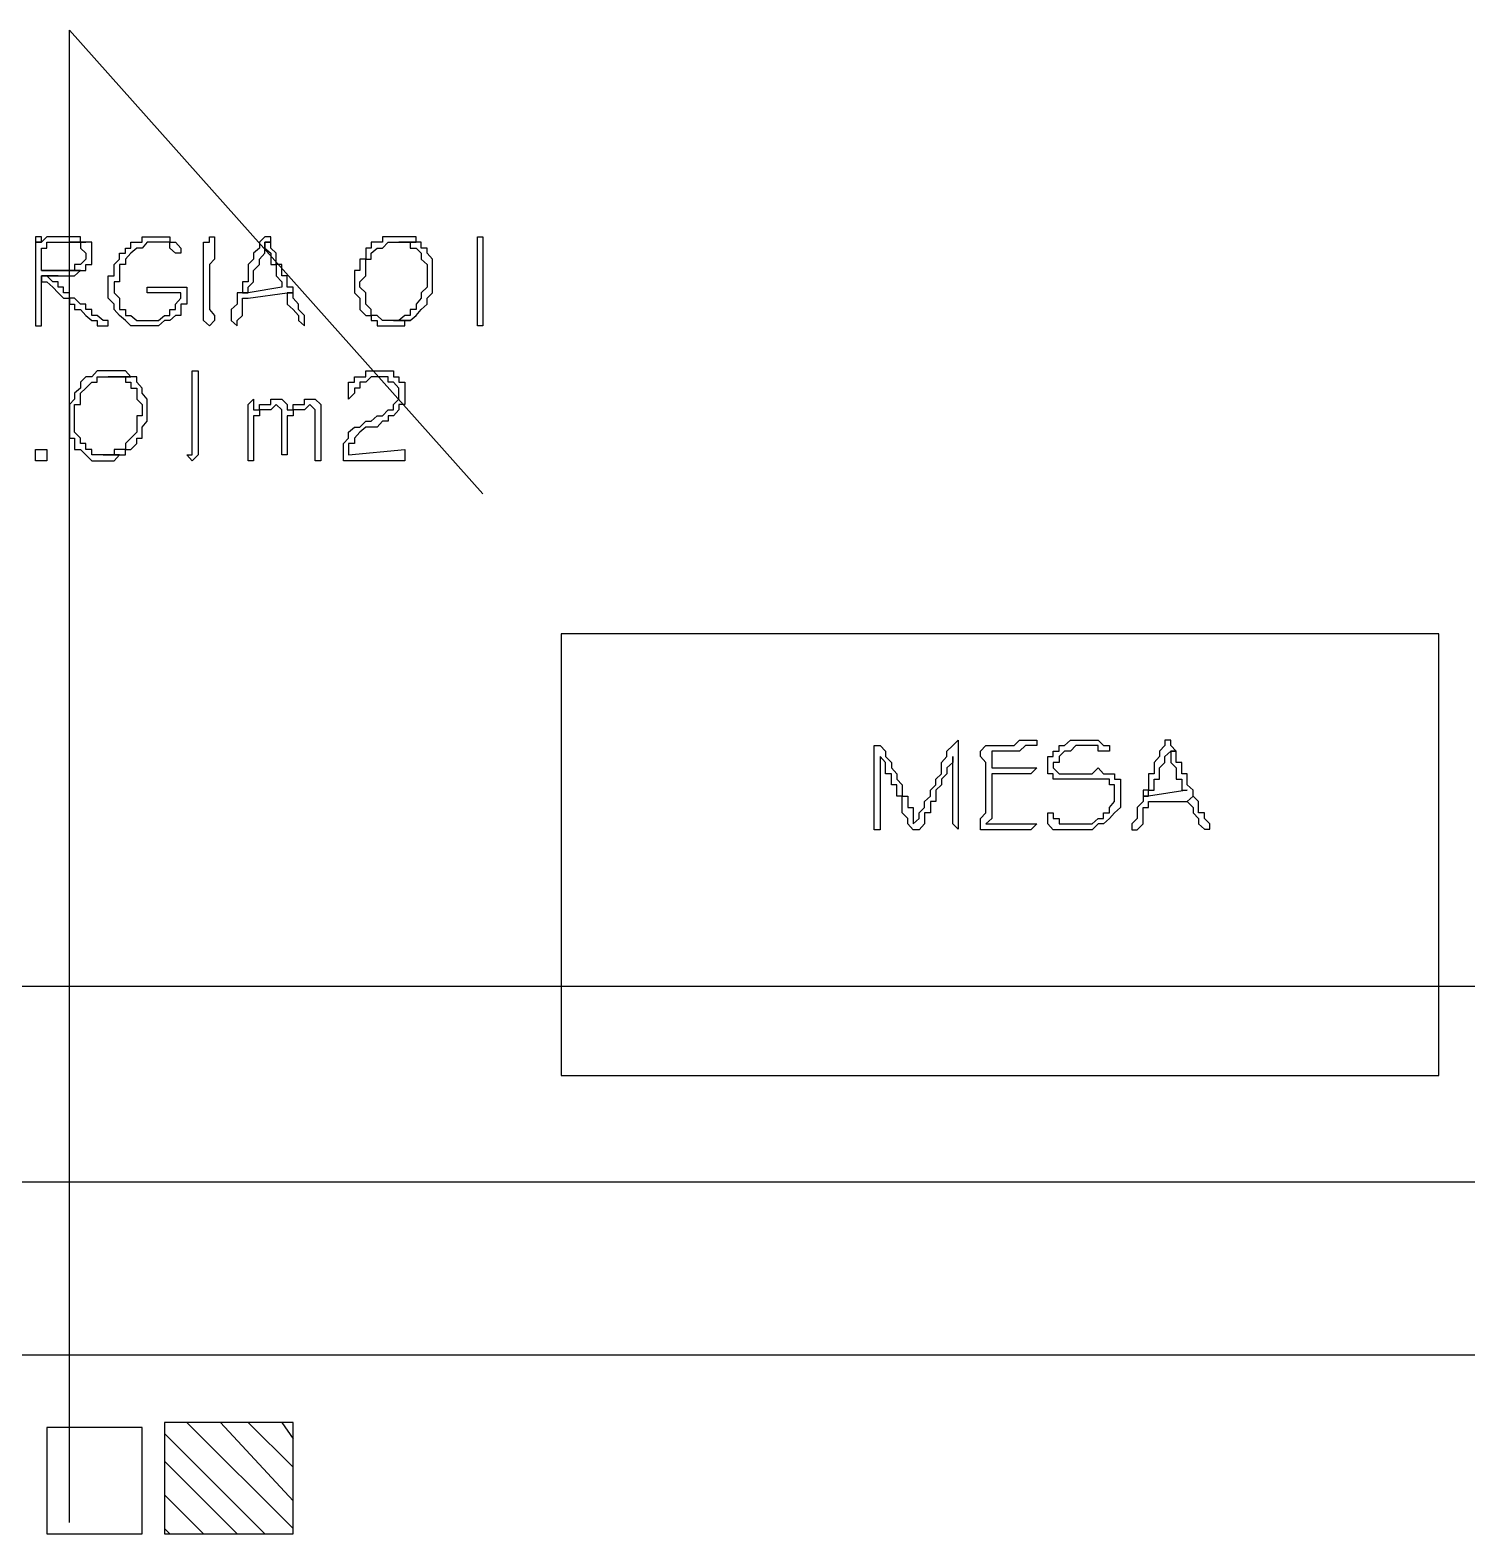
# Model space of a CAD drawing. Header units: millimetres. Extents: x -518.8 to -461.2, y 3.5 to 44.2.
# Drawn here: x -497.362 to -495.726, y 19.187 to 20.899 of the extents above; entities that cross this region are included whole.
import ezdxf

# ---------------------------------------------------------------- set-up
doc = ezdxf.new("R2010")
doc.units = ezdxf.units.MM
doc.header["$MEASUREMENT"] = 0
for name, color, linetype in [('-82', 7, 'Continuous'), ('10', 10, 'Continuous'), ('151', 151, 'Continuous'), ('16', 16, 'Continuous'), ('9', 9, 'Continuous'), ('MYSOLIDS', 7, 'Continuous')]:
    doc.layers.add(name, color=color, linetype=linetype)

msp = doc.modelspace()

# ---------------------------------------------------------------- linework, layer by layer
at = {"layer": '-82'}
msp.add_lwpolyline([(-497.3173, 19.2), (-497.3173, 20.8992), (-496.8466, 20.3714), (-496.8466, 20.3714), (-497.3173, 20.8992)], dxfattribs=at)
at = {"layer": '10'}
for points in [[(-500.3346, 19.5879), (-494.6496, 19.5879)], [(-500.3346, 19.3909), (-494.7203, 19.3909), (-494.7203, 19.2375)]]:
    msp.add_lwpolyline(points, dxfattribs=at)
at = {"layer": '151'}
msp.add_lwpolyline([(-495.7579, 19.709), (-495.7579, 20.212), (-496.7572, 20.212), (-496.7572, 19.709), (-495.7579, 19.709)], dxfattribs=at)
at = {"layer": '16'}
msp.add_lwpolyline([(-494.5993, 19.8105), (-500.3797, 19.8105)], dxfattribs=at)
at = {"layer": '9'}
for points in [[(-497.209, 19.3142), (-497.209, 19.1872), (-497.0624, 19.1872), (-497.0624, 19.3142), (-497.209, 19.3142)], [(-497.1835, 19.3142), (-497.0624, 19.1932)], [(-497.1451, 19.3142), (-497.0624, 19.2248)], [(-497.1136, 19.3142), (-497.0624, 19.2631)], [(-497.0752, 19.3142), (-497.0624, 19.2954)], [(-497.3429, 19.3082), (-497.3429, 19.1872), (-497.2346, 19.1872), (-497.2346, 19.3082), (-497.3429, 19.3082)], [(-497.209, 19.3015), (-497.0948, 19.1872)], [(-497.209, 19.2699), (-497.1263, 19.1872)], [(-497.209, 19.2315), (-497.1647, 19.1872)], [(-497.209, 19.1932), (-497.203, 19.1872)]]:
    msp.add_lwpolyline(points, dxfattribs=at)
at = {"layer": 'MYSOLIDS'}
for points in [[(-497.3173, 20.6639), (-497.3173, 20.6639), (-497.3241, 20.6639), (-497.3241, 20.6639), (-497.3301, 20.6639), (-497.3301, 20.6639), (-497.3361, 20.6639), (-497.3429, 20.6639), (-497.3429, 20.6639), (-497.3489, 20.6578), (-497.3557, 20.6578), (-497.3557, 20.5684), (-497.3557, 20.5624), (-497.3557, 20.5624), (-497.3489, 20.5624), (-497.3489, 20.5684), (-497.3489, 20.5684), (-497.3489, 20.6195), (-497.3301, 20.6195), (-497.3241, 20.6195), (-497.3173, 20.6195), (-497.3113, 20.6195), (-497.3113, 20.6195), (-497.3045, 20.6255), (-497.3489, 20.6255), (-497.3489, 20.6511), (-497.3489, 20.6511), (-497.3429, 20.6511), (-497.3429, 20.6578), (-497.3361, 20.6578), (-497.3301, 20.6578), (-497.3241, 20.6578), (-497.3241, 20.6578), (-497.3173, 20.6578), (-497.2985, 20.6578), (-497.2985, 20.6578), (-497.3045, 20.6578), (-497.3045, 20.6639), (-497.3113, 20.6639), (-497.3173, 20.6639), (-497.3173, 20.6639)], [(-497.3557, 20.6639), (-497.3557, 20.6639), (-497.3557, 20.6578), (-497.3489, 20.6578), (-497.3489, 20.6639), (-497.3557, 20.6639), (-497.3557, 20.6639)], [(-497.2985, 20.6578), (-497.3173, 20.6578), (-497.3173, 20.6578), (-497.3113, 20.6578), (-497.3045, 20.6578), (-497.3045, 20.6511), (-497.3045, 20.6511), (-497.2985, 20.6451), (-497.2985, 20.6451), (-497.2985, 20.6383), (-497.2985, 20.6383), (-497.3045, 20.6323), (-497.3045, 20.6323), (-497.3113, 20.6323), (-497.3113, 20.6255), (-497.3173, 20.6255), (-497.3173, 20.6255), (-497.3241, 20.6255), (-497.3301, 20.6255), (-497.3301, 20.6255), (-497.3361, 20.6255), (-497.3429, 20.6255), (-497.3489, 20.6255), (-497.3045, 20.6255), (-497.3045, 20.6255), (-497.3045, 20.6255), (-497.2985, 20.6255), (-497.2985, 20.6323), (-497.2918, 20.6323), (-497.2918, 20.6383), (-497.2918, 20.6451), (-497.2918, 20.6451), (-497.2918, 20.6511), (-497.2918, 20.6578), (-497.2985, 20.6578), (-497.2985, 20.6578)], [(-497.1902, 20.6), (-497.1963, 20.6), (-497.203, 20.6), (-497.203, 20.6), (-497.209, 20.6), (-497.209, 20.6), (-497.2158, 20.6), (-497.2218, 20.6), (-497.2218, 20.6), (-497.2286, 20.6), (-497.2286, 20.6), (-497.2286, 20.6), (-497.2286, 20.6), (-497.2286, 20.6067), (-497.2218, 20.6067), (-497.2218, 20.6067), (-497.2218, 20.6067), (-497.2218, 20.6067), (-497.2158, 20.6067), (-497.209, 20.6067), (-497.209, 20.6067), (-497.203, 20.6067), (-497.1963, 20.6067), (-497.1902, 20.6067), (-497.1902, 20.6067), (-497.1835, 20.6067), (-497.1835, 20.6067), (-497.1835, 20.6067), (-497.1835, 20.6067), (-497.1835, 20.6), (-497.1835, 20.5939), (-497.1835, 20.5872), (-497.1902, 20.5872), (-497.1902, 20.5812), (-497.1902, 20.5744), (-497.1963, 20.5744), (-497.1963, 20.5744), (-497.203, 20.5684), (-497.203, 20.5684), (-497.209, 20.5684), (-497.209, 20.5684), (-497.2158, 20.5624), (-497.2158, 20.5624), (-497.2218, 20.5624), (-497.2286, 20.5624), (-497.2286, 20.5624), (-497.2346, 20.5624), (-497.2406, 20.5624), (-497.2406, 20.5624), (-497.2474, 20.5624), (-497.2534, 20.5684), (-497.2534, 20.5684), (-497.2602, 20.5744), (-497.2602, 20.5744), (-497.2602, 20.5744), (-497.2662, 20.5812), (-497.2662, 20.5812), (-497.2662, 20.5872), (-497.273, 20.5939), (-497.273, 20.5939), (-497.273, 20.6), (-497.273, 20.6), (-497.273, 20.6067), (-497.273, 20.6127), (-497.273, 20.6195), (-497.2662, 20.6195), (-497.2662, 20.6255), (-497.2662, 20.6323), (-497.2662, 20.6323), (-497.2602, 20.6383), (-497.2602, 20.6451), (-497.2534, 20.6451), (-497.2534, 20.6511), (-497.2474, 20.6511), (-497.2474, 20.6578), (-497.2406, 20.6578), (-497.2406, 20.6578), (-497.2346, 20.6578), (-497.2346, 20.6639), (-497.2286, 20.6639), (-497.2218, 20.6639), (-497.2218, 20.6639), (-497.2158, 20.6639), (-497.2158, 20.6639), (-497.209, 20.6639), (-497.203, 20.6639), (-497.203, 20.6578), (-497.1963, 20.6578), (-497.1963, 20.6578), (-497.1902, 20.6511), (-497.1902, 20.6511), (-497.1902, 20.6451), (-497.1902, 20.6451), (-497.1902, 20.6451), (-497.1963, 20.6451), (-497.1963, 20.6451), (-497.1963, 20.6451), (-497.1963, 20.6451), (-497.203, 20.6511), (-497.203, 20.6511), (-497.203, 20.6578), (-497.209, 20.6578), (-497.2158, 20.6578), (-497.2158, 20.6578), (-497.2218, 20.6578), (-497.2286, 20.6578), (-497.2286, 20.6578), (-497.2346, 20.6511), (-497.2406, 20.6511), (-497.2406, 20.6511), (-497.2474, 20.6451), (-497.2474, 20.6451), (-497.2474, 20.6451), (-497.2534, 20.6383), (-497.2534, 20.6323), (-497.2602, 20.6323), (-497.2602, 20.6255), (-497.2602, 20.6255), (-497.2602, 20.6195), (-497.2602, 20.6127), (-497.2662, 20.6127), (-497.2662, 20.6067), (-497.2662, 20.6067), (-497.2662, 20.6), (-497.2602, 20.5939), (-497.2602, 20.5872), (-497.2602, 20.5872), (-497.2602, 20.5812), (-497.2534, 20.5812), (-497.2534, 20.5744), (-497.2534, 20.5744), (-497.2474, 20.5744), (-497.2406, 20.5684), (-497.2406, 20.5684), (-497.2346, 20.5684), (-497.2286, 20.5684), (-497.2286, 20.5684), (-497.2218, 20.5684), (-497.2218, 20.5684), (-497.2158, 20.5684), (-497.209, 20.5744), (-497.209, 20.5744), (-497.203, 20.5744), (-497.203, 20.5744), (-497.203, 20.5812), (-497.1963, 20.5812), (-497.1963, 20.5872), (-497.1902, 20.5939), (-497.1902, 20.5939), (-497.1902, 20.6), (-497.1902, 20.6), (-497.1902, 20.6), (-497.1902, 20.6), (-497.1902, 20.6)], [(-497.1579, 20.6067), (-497.1579, 20.6), (-497.1579, 20.5939), (-497.1579, 20.5939), (-497.1579, 20.5872), (-497.1579, 20.5812), (-497.1519, 20.5744), (-497.1519, 20.5684), (-497.1519, 20.5684), (-497.1519, 20.5684), (-497.1579, 20.5624), (-497.1579, 20.5624), (-497.1579, 20.5624), (-497.1579, 20.5624), (-497.1579, 20.5624), (-497.1579, 20.5624), (-497.1647, 20.5684), (-497.1647, 20.5684), (-497.1647, 20.5684), (-497.1647, 20.5684), (-497.1647, 20.5684), (-497.1647, 20.5744), (-497.1647, 20.5812), (-497.1647, 20.5812), (-497.1647, 20.5872), (-497.1647, 20.5939), (-497.1647, 20.6), (-497.1647, 20.6067), (-497.1647, 20.6067), (-497.1647, 20.6127), (-497.1647, 20.6195), (-497.1647, 20.6255), (-497.1647, 20.6255), (-497.1647, 20.6323), (-497.1647, 20.6383), (-497.1647, 20.6383), (-497.1647, 20.6451), (-497.1647, 20.6511), (-497.1647, 20.6578), (-497.1647, 20.6578), (-497.1579, 20.6578), (-497.1579, 20.6578), (-497.1579, 20.6639), (-497.1579, 20.6639), (-497.1579, 20.6639), (-497.1579, 20.6639), (-497.1519, 20.6639), (-497.1519, 20.6639), (-497.1519, 20.6578), (-497.1519, 20.6578), (-497.1519, 20.6511), (-497.1519, 20.6511), (-497.1519, 20.6511), (-497.1519, 20.6451), (-497.1519, 20.6383), (-497.1519, 20.6383), (-497.1579, 20.6323), (-497.1579, 20.6255), (-497.1579, 20.6195), (-497.1579, 20.6195), (-497.1579, 20.6127), (-497.1579, 20.6067), (-497.1579, 20.6067), (-497.1579, 20.6067), (-497.1579, 20.6067), (-497.1579, 20.6067)], [(-497.088, 20.6578), (-497.0948, 20.6578), (-497.0948, 20.6511), (-497.088, 20.6451), (-497.088, 20.6451), (-497.088, 20.6383), (-497.088, 20.6323), (-497.082, 20.6323), (-497.082, 20.6255), (-497.082, 20.6255), (-497.082, 20.6195), (-497.0752, 20.6127), (-497.0752, 20.6127), (-497.0752, 20.6067), (-497.1136, 20.6), (-497.1203, 20.6), (-497.1263, 20.6), (-497.1263, 20.5939), (-497.1263, 20.5872), (-497.1263, 20.5872), (-497.1263, 20.5872), (-497.1331, 20.5812), (-497.1331, 20.5744), (-497.1331, 20.5684), (-497.1331, 20.5684), (-497.1331, 20.5684), (-497.1263, 20.5624), (-497.1263, 20.5624), (-497.1263, 20.5684), (-497.1263, 20.5684), (-497.1203, 20.5744), (-497.1203, 20.5744), (-497.1203, 20.5812), (-497.1203, 20.5872), (-497.1203, 20.5939), (-497.1136, 20.5939), (-497.0692, 20.6), (-497.0624, 20.6), (-497.0624, 20.6067), (-497.0692, 20.6067), (-497.0692, 20.6127), (-497.0692, 20.6195), (-497.0752, 20.6195), (-497.0752, 20.6255), (-497.0752, 20.6255), (-497.0752, 20.6323), (-497.082, 20.6323), (-497.082, 20.6383), (-497.082, 20.6383), (-497.082, 20.6451), (-497.082, 20.6451), (-497.088, 20.6511), (-497.088, 20.6578), (-497.088, 20.6578)], [(-497.0948, 20.6639), (-497.0948, 20.6639), (-497.0948, 20.6639), (-497.0948, 20.6639), (-497.1008, 20.6578), (-497.1008, 20.6578), (-497.1008, 20.6511), (-497.1075, 20.6451), (-497.1075, 20.6383), (-497.1136, 20.6323), (-497.1136, 20.6255), (-497.1136, 20.6195), (-497.1136, 20.6195), (-497.1136, 20.6127), (-497.1203, 20.6127), (-497.1203, 20.6067), (-497.1203, 20.6), (-497.1136, 20.6), (-497.1136, 20.6067), (-497.1136, 20.6067), (-497.1075, 20.6127), (-497.1075, 20.6195), (-497.1075, 20.6255), (-497.1075, 20.6255), (-497.1075, 20.6255), (-497.1008, 20.6323), (-497.1008, 20.6383), (-497.1008, 20.6383), (-497.0948, 20.6451), (-497.0948, 20.6511), (-497.0948, 20.6578), (-497.088, 20.6578), (-497.088, 20.6578), (-497.088, 20.6639), (-497.0948, 20.6639), (-497.0948, 20.6639)], [(-496.9421, 20.6639), (-496.9481, 20.6639), (-496.9542, 20.6639), (-496.9542, 20.6639), (-496.9609, 20.6639), (-496.9609, 20.6578), (-496.9669, 20.6578), (-496.9737, 20.6578), (-496.9737, 20.6511), (-496.9797, 20.6511), (-496.9797, 20.6451), (-496.9797, 20.6383), (-496.9865, 20.6383), (-496.9865, 20.6323), (-496.9865, 20.6323), (-496.9865, 20.6255), (-496.9925, 20.6255), (-496.9925, 20.6195), (-496.9925, 20.6127), (-496.9925, 20.6067), (-496.9925, 20.6067), (-496.9925, 20.6), (-496.9925, 20.6), (-496.9865, 20.5939), (-496.9865, 20.5872), (-496.9865, 20.5872), (-496.9865, 20.5812), (-496.9797, 20.5744), (-496.9797, 20.5744), (-496.9737, 20.5744), (-496.9737, 20.5684), (-496.9669, 20.5684), (-496.9669, 20.5624), (-496.9609, 20.5624), (-496.9609, 20.5624), (-496.9542, 20.5624), (-496.9481, 20.5624), (-496.9481, 20.5624), (-496.9421, 20.5624), (-496.9354, 20.5624), (-496.9354, 20.5684), (-496.9293, 20.5684), (-496.9481, 20.5684), (-496.9481, 20.5684), (-496.9542, 20.5684), (-496.9609, 20.5684), (-496.9609, 20.5684), (-496.9669, 20.5744), (-496.9737, 20.5744), (-496.9737, 20.5812), (-496.9737, 20.5812), (-496.9797, 20.5872), (-496.9797, 20.5939), (-496.9797, 20.5939), (-496.9797, 20.6), (-496.9865, 20.6067), (-496.9865, 20.6067), (-496.9865, 20.6127), (-496.9865, 20.6127), (-496.9797, 20.6195), (-496.9797, 20.6255), (-496.9797, 20.6323), (-496.9797, 20.6323), (-496.9797, 20.6383), (-496.9737, 20.6383), (-496.9737, 20.6451), (-496.9737, 20.6451), (-496.9669, 20.6511), (-496.9669, 20.6511), (-496.9609, 20.6511), (-496.9542, 20.6578), (-496.9542, 20.6578), (-496.9481, 20.6578), (-496.9421, 20.6578), (-496.9226, 20.6578), (-496.9226, 20.6639), (-496.9293, 20.6639), (-496.9354, 20.6639), (-496.9354, 20.6639), (-496.9421, 20.6639), (-496.9421, 20.6639)], [(-496.9226, 20.6578), (-496.9421, 20.6578), (-496.9421, 20.6578), (-496.9354, 20.6578), (-496.9293, 20.6578), (-496.9293, 20.6511), (-496.9226, 20.6511), (-496.9166, 20.6451), (-496.9166, 20.6451), (-496.9166, 20.6451), (-496.9166, 20.6383), (-496.9098, 20.6323), (-496.9098, 20.6323), (-496.9098, 20.6255), (-496.9098, 20.6195), (-496.9098, 20.6195), (-496.9098, 20.6127), (-496.9098, 20.6127), (-496.9098, 20.6067), (-496.9166, 20.6), (-496.9166, 20.6), (-496.9166, 20.5939), (-496.9166, 20.5939), (-496.9226, 20.5872), (-496.9226, 20.5872), (-496.9226, 20.5812), (-496.9293, 20.5812), (-496.9293, 20.5744), (-496.9354, 20.5744), (-496.9354, 20.5744), (-496.9421, 20.5684), (-496.9481, 20.5684), (-496.9481, 20.5684), (-496.9293, 20.5684), (-496.9293, 20.5684), (-496.9226, 20.5744), (-496.9226, 20.5744), (-496.9166, 20.5812), (-496.9166, 20.5812), (-496.9098, 20.5872), (-496.9098, 20.5872), (-496.9098, 20.5939), (-496.9038, 20.6), (-496.9038, 20.6), (-496.9038, 20.6067), (-496.9038, 20.6127), (-496.9038, 20.6195), (-496.9038, 20.6195), (-496.9038, 20.6255), (-496.9038, 20.6323), (-496.9038, 20.6323), (-496.9038, 20.6383), (-496.9098, 20.6451), (-496.9098, 20.6451), (-496.9098, 20.6511), (-496.9166, 20.6511), (-496.9166, 20.6511), (-496.9166, 20.6578), (-496.9226, 20.6578), (-496.9226, 20.6578)], [(-496.8527, 20.5684), (-496.8527, 20.5684), (-496.8527, 20.5744), (-496.8527, 20.5744), (-496.8527, 20.5812), (-496.8527, 20.5872), (-496.8527, 20.5939), (-496.8527, 20.5939), (-496.8527, 20.6), (-496.8527, 20.6067), (-496.8527, 20.6127), (-496.8527, 20.6127), (-496.8527, 20.6195), (-496.8527, 20.6255), (-496.8527, 20.6323), (-496.8527, 20.6323), (-496.8527, 20.6383), (-496.8527, 20.6451), (-496.8527, 20.6451), (-496.8527, 20.6511), (-496.8527, 20.6578), (-496.8527, 20.6578), (-496.8527, 20.6639), (-496.8527, 20.6639), (-496.8466, 20.6639), (-496.8466, 20.6639), (-496.8466, 20.6639), (-496.8466, 20.6639), (-496.8466, 20.6578), (-496.8466, 20.6511), (-496.8466, 20.6511), (-496.8466, 20.6451), (-496.8466, 20.6383), (-496.8466, 20.6383), (-496.8466, 20.6323), (-496.8466, 20.6255), (-496.8466, 20.6195), (-496.8466, 20.6195), (-496.8466, 20.6127), (-496.8466, 20.6067), (-496.8466, 20.6), (-496.8466, 20.6), (-496.8466, 20.5939), (-496.8466, 20.5872), (-496.8466, 20.5812), (-496.8466, 20.5812), (-496.8466, 20.5744), (-496.8466, 20.5744), (-496.8466, 20.5684), (-496.8466, 20.5684), (-496.8466, 20.5624), (-496.8466, 20.5624), (-496.8527, 20.5624), (-496.8527, 20.5624), (-496.8527, 20.5624), (-496.8527, 20.5624), (-496.8527, 20.5684), (-496.8527, 20.5684), (-496.8527, 20.5684), (-496.8527, 20.5684), (-496.8527, 20.5684)], [(-497.3301, 20.6195), (-497.3489, 20.6195), (-497.3489, 20.6127), (-497.3429, 20.6127), (-497.3361, 20.6067), (-497.3361, 20.6067), (-497.3301, 20.6), (-497.3301, 20.6), (-497.3241, 20.5939), (-497.3173, 20.5939), (-497.3173, 20.5872), (-497.3113, 20.5872), (-497.3113, 20.5812), (-497.3045, 20.5812), (-497.3045, 20.5812), (-497.2985, 20.5744), (-497.2985, 20.5744), (-497.2918, 20.5684), (-497.2857, 20.5684), (-497.2857, 20.5624), (-497.279, 20.5624), (-497.279, 20.5624), (-497.279, 20.5624), (-497.273, 20.5624), (-497.273, 20.5624), (-497.273, 20.5624), (-497.273, 20.5684), (-497.279, 20.5684), (-497.279, 20.5684), (-497.2857, 20.5744), (-497.2857, 20.5744), (-497.2918, 20.5744), (-497.2918, 20.5812), (-497.2985, 20.5812), (-497.2985, 20.5872), (-497.3045, 20.5872), (-497.3113, 20.5939), (-497.3113, 20.5939), (-497.3173, 20.5939), (-497.3173, 20.6), (-497.3241, 20.6), (-497.3241, 20.6067), (-497.3301, 20.6067), (-497.3301, 20.6127), (-497.3361, 20.6127), (-497.3429, 20.6195), (-497.3361, 20.6195), (-497.3361, 20.6195), (-497.3301, 20.6195), (-497.3301, 20.6195)], [(-497.0624, 20.6), (-497.0692, 20.6), (-497.0692, 20.5939), (-497.0692, 20.5939), (-497.0692, 20.5872), (-497.0624, 20.5812), (-497.0624, 20.5812), (-497.0564, 20.5744), (-497.0564, 20.5684), (-497.0564, 20.5684), (-497.0496, 20.5624), (-497.0496, 20.5624), (-497.0496, 20.5624), (-497.0496, 20.5684), (-497.0496, 20.5684), (-497.0496, 20.5744), (-497.0564, 20.5812), (-497.0564, 20.5872), (-497.0564, 20.5872), (-497.0624, 20.5939), (-497.0624, 20.6), (-497.0624, 20.6)], [(-497.2662, 20.5112), (-497.273, 20.5112), (-497.279, 20.5112), (-497.2857, 20.5112), (-497.2857, 20.5112), (-497.2918, 20.5045), (-497.2918, 20.5045), (-497.2985, 20.5045), (-497.3045, 20.4985), (-497.3045, 20.4985), (-497.3045, 20.4917), (-497.3113, 20.4857), (-497.3113, 20.4857), (-497.3113, 20.4789), (-497.3113, 20.4789), (-497.3173, 20.4729), (-497.3173, 20.4729), (-497.3173, 20.4669), (-497.3173, 20.4601), (-497.3173, 20.4541), (-497.3173, 20.4541), (-497.3173, 20.4473), (-497.3173, 20.4473), (-497.3173, 20.4413), (-497.3173, 20.4345), (-497.3113, 20.4345), (-497.3113, 20.4285), (-497.3113, 20.4218), (-497.3045, 20.4218), (-497.3045, 20.4218), (-497.2985, 20.4157), (-497.2985, 20.4157), (-497.2918, 20.409), (-497.2918, 20.409), (-497.2857, 20.409), (-497.279, 20.409), (-497.279, 20.409), (-497.273, 20.409), (-497.2662, 20.409), (-497.2662, 20.409), (-497.2602, 20.4157), (-497.2602, 20.4157), (-497.279, 20.4157), (-497.279, 20.4157), (-497.279, 20.4157), (-497.2857, 20.4157), (-497.2918, 20.4157), (-497.2918, 20.4218), (-497.2985, 20.4218), (-497.2985, 20.4285), (-497.3045, 20.4285), (-497.3045, 20.4345), (-497.3045, 20.4345), (-497.3113, 20.4413), (-497.3113, 20.4473), (-497.3113, 20.4541), (-497.3113, 20.4541), (-497.3113, 20.4601), (-497.3113, 20.4601), (-497.3113, 20.4669), (-497.3113, 20.4729), (-497.3045, 20.4729), (-497.3045, 20.4789), (-497.3045, 20.4857), (-497.3045, 20.4857), (-497.2985, 20.4917), (-497.2985, 20.4917), (-497.2918, 20.4985), (-497.2918, 20.4985), (-497.2857, 20.4985), (-497.2857, 20.5045), (-497.279, 20.5045), (-497.273, 20.5045), (-497.273, 20.5045), (-497.2474, 20.5045), (-497.2534, 20.5112), (-497.2534, 20.5112), (-497.2602, 20.5112), (-497.2662, 20.5112), (-497.2662, 20.5112), (-497.2662, 20.5112)], [(-497.1835, 20.4157), (-497.1775, 20.4157), (-497.1775, 20.4218), (-497.1775, 20.4218), (-497.1775, 20.4285), (-497.1775, 20.4345), (-497.1775, 20.4413), (-497.1775, 20.4413), (-497.1775, 20.4473), (-497.1775, 20.4541), (-497.1775, 20.4601), (-497.1775, 20.4601), (-497.1775, 20.4669), (-497.1775, 20.4729), (-497.1775, 20.4789), (-497.1775, 20.4789), (-497.1775, 20.4857), (-497.1775, 20.4857), (-497.1775, 20.4917), (-497.1775, 20.4985), (-497.1775, 20.5045), (-497.1775, 20.5045), (-497.1775, 20.5112), (-497.1775, 20.5112), (-497.1775, 20.5112), (-497.1775, 20.5112), (-497.1707, 20.5112), (-497.1707, 20.5112), (-497.1707, 20.5045), (-497.1707, 20.4985), (-497.1707, 20.4985), (-497.1707, 20.4917), (-497.1707, 20.4857), (-497.1707, 20.4789), (-497.1707, 20.4789), (-497.1707, 20.4729), (-497.1707, 20.4669), (-497.1707, 20.4669), (-497.1707, 20.4601), (-497.1707, 20.4541), (-497.1707, 20.4473), (-497.1707, 20.4473), (-497.1707, 20.4413), (-497.1707, 20.4345), (-497.1707, 20.4285), (-497.1707, 20.4285), (-497.1707, 20.4218), (-497.1707, 20.4218), (-497.1707, 20.4157), (-497.1707, 20.4157), (-497.1775, 20.409), (-497.1775, 20.409), (-497.1775, 20.409), (-497.1775, 20.409), (-497.1775, 20.409), (-497.1775, 20.409), (-497.1835, 20.4157), (-497.1835, 20.4157), (-497.1835, 20.4157), (-497.1835, 20.4157), (-497.1835, 20.4157)], [(-496.9993, 20.4157), (-496.9354, 20.4218), (-496.9354, 20.4157), (-496.9354, 20.4157), (-496.9354, 20.4157), (-496.9354, 20.4157), (-496.9354, 20.4157), (-496.9354, 20.4157), (-496.9354, 20.409), (-496.9354, 20.409), (-496.9993, 20.409), (-496.9993, 20.409), (-496.9993, 20.409), (-496.9993, 20.409), (-496.9993, 20.409), (-497.0053, 20.409), (-497.0053, 20.409), (-497.0053, 20.4157), (-497.0053, 20.4157), (-497.0053, 20.4218), (-497.0053, 20.4218), (-497.0053, 20.4285), (-496.9993, 20.4345), (-496.9993, 20.4345), (-496.9993, 20.4345), (-496.9993, 20.4413), (-496.9925, 20.4473), (-496.9865, 20.4473), (-496.9865, 20.4473), (-496.9865, 20.4473), (-496.9797, 20.4541), (-496.9797, 20.4541), (-496.9737, 20.4541), (-496.9669, 20.4601), (-496.9609, 20.4601), (-496.9609, 20.4601), (-496.9542, 20.4669), (-496.9542, 20.4669), (-496.9481, 20.4669), (-496.9481, 20.4729), (-496.9481, 20.4729), (-496.9421, 20.4789), (-496.9421, 20.4857), (-496.9421, 20.4857), (-496.9421, 20.4917), (-496.9421, 20.4917), (-496.9481, 20.4985), (-496.9481, 20.4985), (-496.9542, 20.4985), (-496.9542, 20.5045), (-496.9609, 20.5045), (-496.9669, 20.5045), (-496.9669, 20.5045), (-496.9737, 20.5045), (-496.9797, 20.4985), (-496.9797, 20.4985), (-496.9865, 20.4985), (-496.9865, 20.4917), (-496.9925, 20.4917), (-496.9925, 20.4917), (-496.9925, 20.4857), (-496.9925, 20.4857), (-496.9993, 20.4789), (-496.9993, 20.4789), (-496.9993, 20.4789), (-496.9993, 20.4789), (-496.9993, 20.4857), (-496.9993, 20.4857), (-496.9993, 20.4917), (-496.9993, 20.4917), (-496.9993, 20.4985), (-496.9925, 20.4985), (-496.9925, 20.4985), (-496.9925, 20.5045), (-496.9865, 20.5045), (-496.9797, 20.5045), (-496.9797, 20.5112), (-496.9737, 20.5112), (-496.9737, 20.5112), (-496.9669, 20.5112), (-496.9669, 20.5112), (-496.9609, 20.5112), (-496.9542, 20.5112), (-496.9481, 20.5112), (-496.9481, 20.5045), (-496.9421, 20.5045), (-496.9421, 20.5045), (-496.9421, 20.4985), (-496.9354, 20.4985), (-496.9354, 20.4917), (-496.9354, 20.4857), (-496.9354, 20.4857), (-496.9354, 20.4789), (-496.9354, 20.4789), (-496.9354, 20.4729), (-496.9421, 20.4729), (-496.9421, 20.4669), (-496.9421, 20.4669), (-496.9481, 20.4601), (-496.9481, 20.4601), (-496.9542, 20.4601), (-496.9542, 20.4541), (-496.9609, 20.4541), (-496.9669, 20.4473), (-496.9737, 20.4473), (-496.9737, 20.4473), (-496.9797, 20.4473), (-496.9865, 20.4413), (-496.9865, 20.4413), (-496.9925, 20.4345), (-496.9925, 20.4345), (-496.9925, 20.4285), (-496.9993, 20.4285), (-496.9993, 20.4218), (-496.9993, 20.4157), (-496.9993, 20.4157), (-496.9993, 20.4157), (-496.9993, 20.4157)], [(-497.2474, 20.5045), (-497.273, 20.5045), (-497.2662, 20.5045), (-497.2602, 20.5045), (-497.2534, 20.5045), (-497.2534, 20.4985), (-497.2474, 20.4985), (-497.2474, 20.4917), (-497.2474, 20.4917), (-497.2406, 20.4917), (-497.2406, 20.4857), (-497.2406, 20.4789), (-497.2406, 20.4789), (-497.2346, 20.4729), (-497.2346, 20.4669), (-497.2346, 20.4669), (-497.2346, 20.4601), (-497.2406, 20.4601), (-497.2406, 20.4541), (-497.2406, 20.4473), (-497.2406, 20.4473), (-497.2406, 20.4413), (-497.2406, 20.4413), (-497.2474, 20.4345), (-497.2474, 20.4345), (-497.2534, 20.4285), (-497.2534, 20.4218), (-497.2602, 20.4218), (-497.2602, 20.4218), (-497.2662, 20.4218), (-497.2662, 20.4157), (-497.273, 20.4157), (-497.279, 20.4157), (-497.2602, 20.4157), (-497.2534, 20.4157), (-497.2534, 20.4218), (-497.2474, 20.4218), (-497.2406, 20.4285), (-497.2406, 20.4285), (-497.2406, 20.4345), (-497.2346, 20.4345), (-497.2346, 20.4413), (-497.2346, 20.4473), (-497.2346, 20.4473), (-497.2286, 20.4541), (-497.2286, 20.4601), (-497.2286, 20.4601), (-497.2286, 20.4669), (-497.2286, 20.4729), (-497.2286, 20.4729), (-497.2286, 20.4789), (-497.2346, 20.4857), (-497.2346, 20.4917), (-497.2346, 20.4917), (-497.2406, 20.4985), (-497.2406, 20.4985), (-497.2406, 20.4985), (-497.2406, 20.5045), (-497.2474, 20.5045), (-497.2474, 20.5045)], [(-497.0692, 20.4669), (-497.0624, 20.4669), (-497.0624, 20.4729), (-497.0564, 20.4729), (-497.0496, 20.4729), (-497.0496, 20.4789), (-497.0436, 20.4789), (-497.0376, 20.4789), (-497.0376, 20.4789), (-497.0308, 20.4729), (-497.0308, 20.4729), (-497.0308, 20.4669), (-497.0308, 20.4601), (-497.0308, 20.4601), (-497.0308, 20.4541), (-497.0308, 20.4473), (-497.0308, 20.4413), (-497.0308, 20.4413), (-497.0308, 20.4345), (-497.0308, 20.4285), (-497.0308, 20.4218), (-497.0308, 20.4218), (-497.0308, 20.4218), (-497.0308, 20.4157), (-497.0308, 20.4157), (-497.0308, 20.409), (-497.0308, 20.409), (-497.0308, 20.409), (-497.0308, 20.409), (-497.0376, 20.409), (-497.0376, 20.409), (-497.0376, 20.4157), (-497.0376, 20.4157), (-497.0376, 20.4218), (-497.0376, 20.4285), (-497.0376, 20.4345), (-497.0376, 20.4345), (-497.0376, 20.4413), (-497.0376, 20.4413), (-497.0376, 20.4473), (-497.0376, 20.4541), (-497.0376, 20.4601), (-497.0376, 20.4601), (-497.0376, 20.4669), (-497.0376, 20.4669), (-497.0436, 20.4729), (-497.0436, 20.4729), (-497.0436, 20.4729), (-497.0496, 20.4669), (-497.0564, 20.4669), (-497.0564, 20.4669), (-497.0624, 20.4669), (-497.0624, 20.4601), (-497.0692, 20.4601), (-497.0692, 20.4157), (-497.0692, 20.4157), (-497.0692, 20.4157), (-497.0752, 20.4157), (-497.0752, 20.4157), (-497.0752, 20.4157), (-497.0752, 20.4157), (-497.0752, 20.4157), (-497.0752, 20.4157), (-497.0752, 20.4601), (-497.0752, 20.4601), (-497.0752, 20.4669), (-497.0752, 20.4669), (-497.082, 20.4729), (-497.082, 20.4729), (-497.082, 20.4729), (-497.088, 20.4669), (-497.0948, 20.4669), (-497.0948, 20.4669), (-497.1008, 20.4669), (-497.1008, 20.4601), (-497.1075, 20.4601), (-497.1075, 20.4157), (-497.1075, 20.409), (-497.1075, 20.409), (-497.1075, 20.409), (-497.1075, 20.409), (-497.1136, 20.409), (-497.1136, 20.409), (-497.1136, 20.4157), (-497.1136, 20.4157), (-497.1136, 20.4541), (-497.1136, 20.4541), (-497.1136, 20.4541), (-497.1136, 20.4541), (-497.1136, 20.4541), (-497.1136, 20.4541), (-497.1136, 20.4541), (-497.1136, 20.4601), (-497.1136, 20.4601), (-497.1136, 20.4601), (-497.1136, 20.4601), (-497.1136, 20.4601), (-497.1136, 20.4601), (-497.1136, 20.4729), (-497.1136, 20.4729), (-497.1136, 20.4729), (-497.1075, 20.4789), (-497.1075, 20.4789), (-497.1075, 20.4729), (-497.1075, 20.4729), (-497.1075, 20.4729), (-497.1075, 20.4729), (-497.1075, 20.4669), (-497.1008, 20.4669), (-497.1008, 20.4729), (-497.0948, 20.4729), (-497.088, 20.4729), (-497.088, 20.4789), (-497.082, 20.4789), (-497.0752, 20.4789), (-497.0752, 20.4789), (-497.0692, 20.4729), (-497.0692, 20.4729), (-497.0692, 20.4669), (-497.0692, 20.4669), (-497.0692, 20.4669), (-497.0692, 20.4669), (-497.0692, 20.4669)], [(-497.3489, 20.409), (-497.3557, 20.409), (-497.3557, 20.409), (-497.3557, 20.4157), (-497.3557, 20.4157), (-497.3557, 20.4218), (-497.3557, 20.4218), (-497.3489, 20.4218), (-497.3489, 20.4218), (-497.3429, 20.4218), (-497.3429, 20.4218), (-497.3429, 20.4157), (-497.3429, 20.4157), (-497.3429, 20.4157), (-497.3429, 20.409), (-497.3489, 20.409), (-497.3489, 20.409), (-497.3489, 20.409), (-497.3489, 20.409), (-497.3489, 20.409)], [(-496.394, 20.0721), (-496.394, 20.0721), (-496.394, 20.0654), (-496.394, 20.0594), (-496.394, 20.0526), (-496.394, 20.0526), (-496.394, 20.0466), (-496.394, 20.0466), (-496.394, 20.0398), (-496.394, 20.0338), (-496.394, 20.027), (-496.394, 20.027), (-496.394, 20.021), (-496.394, 20.021), (-496.394, 20.0142), (-496.394, 20.0082), (-496.394, 20.0015), (-496.394, 20.0015), (-496.394, 19.9954), (-496.394, 19.9887), (-496.394, 19.9887), (-496.394, 19.9887), (-496.4008, 19.9887), (-496.4008, 19.9887), (-496.4008, 19.9887), (-496.4008, 19.9887), (-496.4008, 19.9954), (-496.4008, 19.9954), (-496.4008, 19.9954), (-496.4008, 19.9954), (-496.4008, 20.0015), (-496.4008, 20.0015), (-496.4008, 20.0082), (-496.4008, 20.0142), (-496.4008, 20.021), (-496.4008, 20.021), (-496.4008, 20.027), (-496.4008, 20.0338), (-496.4008, 20.0398), (-496.4008, 20.0398), (-496.4008, 20.0466), (-496.4008, 20.0526), (-496.4008, 20.0594), (-496.4008, 20.0594), (-496.4008, 20.0654), (-496.4008, 20.0721), (-496.4008, 20.0721), (-496.4008, 20.0782), (-496.4008, 20.0782), (-496.4008, 20.0849), (-496.4008, 20.0849), (-496.4008, 20.0849), (-496.4008, 20.0849), (-496.4008, 20.0849), (-496.4008, 20.0849), (-496.394, 20.0849), (-496.394, 20.0849), (-496.388, 20.0782), (-496.388, 20.0721), (-496.388, 20.0721), (-496.3812, 20.0654), (-496.3812, 20.0654), (-496.3812, 20.0654), (-496.3812, 20.0594), (-496.3752, 20.0526), (-496.3752, 20.0526), (-496.3752, 20.0466), (-496.3692, 20.0398), (-496.3692, 20.0398), (-496.3692, 20.0338), (-496.3692, 20.027), (-496.3624, 20.027), (-496.3624, 20.021), (-496.3624, 20.0142), (-496.3564, 20.0142), (-496.3564, 20.0082), (-496.3564, 20.0015), (-496.3564, 19.9954), (-496.3564, 19.9954), (-496.3496, 20.0015), (-496.3496, 20.0015), (-496.3496, 20.0082), (-496.3496, 20.0082), (-496.3436, 20.0142), (-496.3436, 20.0142), (-496.3436, 20.021), (-496.3369, 20.027), (-496.3369, 20.027), (-496.3369, 20.0338), (-496.3308, 20.0398), (-496.3308, 20.0466), (-496.3308, 20.0466), (-496.3241, 20.0526), (-496.3241, 20.0594), (-496.3241, 20.0654), (-496.3181, 20.0721), (-496.3181, 20.0721), (-496.3181, 20.0782), (-496.3181, 20.0782), (-496.3113, 20.0849), (-496.3113, 20.0849), (-496.3113, 20.0849), (-496.3053, 20.0909), (-496.3053, 20.0909), (-496.3053, 20.0909), (-496.3053, 20.0909), (-496.3053, 20.0849), (-496.3053, 20.0849), (-496.3053, 19.9954), (-496.3053, 19.9894), (-496.3053, 19.9894), (-496.3053, 19.9894), (-496.3053, 19.9894), (-496.3053, 19.9894), (-496.3053, 19.9894), (-496.3113, 19.9954), (-496.3113, 19.9954), (-496.3113, 20.0721), (-496.3113, 20.0654), (-496.3181, 20.0594), (-496.3181, 20.0594), (-496.3181, 20.0526), (-496.3241, 20.0466), (-496.3241, 20.0398), (-496.3308, 20.0338), (-496.3308, 20.027), (-496.3308, 20.027), (-496.3308, 20.021), (-496.3369, 20.021), (-496.3369, 20.0142), (-496.3369, 20.0142), (-496.3369, 20.0082), (-496.3436, 20.0082), (-496.3436, 20.0015), (-496.3436, 20.0015), (-496.3436, 19.9954), (-496.3496, 19.9887), (-496.3496, 19.9887), (-496.3564, 19.9887), (-496.3564, 19.9887), (-496.3564, 19.9887), (-496.3564, 19.9887), (-496.3564, 19.9887), (-496.3624, 19.9954), (-496.3624, 20.0015), (-496.3624, 20.0015), (-496.3624, 20.0015), (-496.3692, 20.0082), (-496.3692, 20.0142), (-496.3692, 20.021), (-496.3692, 20.027), (-496.3752, 20.027), (-496.3752, 20.0338), (-496.3752, 20.0398), (-496.3812, 20.0398), (-496.3812, 20.0466), (-496.3812, 20.0526), (-496.388, 20.0526), (-496.388, 20.0594), (-496.388, 20.0654), (-496.388, 20.0654), (-496.394, 20.0721), (-496.394, 20.0721), (-496.394, 20.0721), (-496.394, 20.0721), (-496.394, 20.0721), (-496.394, 20.0721)], [(-496.2669, 20.0594), (-496.2226, 20.0594), (-496.2226, 20.0594), (-496.2226, 20.0594), (-496.2226, 20.0594), (-496.2158, 20.0594), (-496.2158, 20.0594), (-496.2226, 20.0526), (-496.2226, 20.0526), (-496.2226, 20.0526), (-496.2226, 20.0526), (-496.2669, 20.0526), (-496.2669, 20.0466), (-496.2669, 20.0466), (-496.2669, 20.0466), (-496.2669, 20.0466), (-496.2669, 20.0398), (-496.2669, 20.0338), (-496.2669, 20.0338), (-496.2669, 20.027), (-496.2669, 20.021), (-496.2669, 20.021), (-496.2669, 20.0142), (-496.2669, 20.0082), (-496.2669, 20.0082), (-496.2669, 20.0015), (-496.2737, 19.9954), (-496.2737, 19.9954), (-496.2669, 19.9954), (-496.2609, 19.9954), (-496.2542, 19.9954), (-496.2542, 19.9954), (-496.2481, 19.9954), (-496.2414, 19.9954), (-496.2414, 19.9954), (-496.2354, 19.9954), (-496.2286, 19.9954), (-496.2286, 19.9954), (-496.2226, 19.9954), (-496.2226, 19.9954), (-496.2158, 19.9954), (-496.2158, 19.9954), (-496.2158, 19.9954), (-496.2158, 19.9954), (-496.2158, 19.9954), (-496.2226, 19.9887), (-496.2286, 19.9887), (-496.2286, 19.9887), (-496.2354, 19.9887), (-496.2354, 19.9887), (-496.2414, 19.9887), (-496.2481, 19.9887), (-496.2542, 19.9887), (-496.2542, 19.9887), (-496.2609, 19.9887), (-496.2669, 19.9887), (-496.2669, 19.9887), (-496.2737, 19.9887), (-496.2737, 19.9887), (-496.2797, 19.9887), (-496.2797, 19.9887), (-496.2797, 19.9954), (-496.2797, 19.9954), (-496.2797, 19.9954), (-496.2797, 20.0015), (-496.2797, 20.0015), (-496.2737, 20.0082), (-496.2737, 20.0142), (-496.2737, 20.021), (-496.2737, 20.021), (-496.2737, 20.027), (-496.2737, 20.0338), (-496.2737, 20.0338), (-496.2737, 20.0398), (-496.2737, 20.0398), (-496.2737, 20.0466), (-496.2737, 20.0526), (-496.2737, 20.0594), (-496.2737, 20.0654), (-496.2737, 20.0654), (-496.2797, 20.0721), (-496.2797, 20.0782), (-496.2797, 20.0782), (-496.2797, 20.0782), (-496.2797, 20.0782), (-496.2737, 20.0849), (-496.2737, 20.0849), (-496.2737, 20.0849), (-496.2737, 20.0849), (-496.2669, 20.0849), (-496.2609, 20.0849), (-496.2542, 20.0849), (-496.2542, 20.0849), (-496.2542, 20.0849), (-496.2481, 20.0849), (-496.2414, 20.0849), (-496.2414, 20.0849), (-496.2354, 20.0909), (-496.2286, 20.0909), (-496.2286, 20.0909), (-496.2226, 20.0909), (-496.2226, 20.0909), (-496.2226, 20.0909), (-496.2158, 20.0909), (-496.2158, 20.0909), (-496.2158, 20.0849), (-496.2158, 20.0849), (-496.2158, 20.0849), (-496.2158, 20.0849), (-496.2226, 20.0849), (-496.2226, 20.0849), (-496.2286, 20.0849), (-496.2354, 20.0782), (-496.2414, 20.0782), (-496.2481, 20.0782), (-496.2542, 20.0782), (-496.2609, 20.0782), (-496.2609, 20.0782), (-496.2669, 20.0782), (-496.2669, 20.0782), (-496.2669, 20.0721), (-496.2669, 20.0721), (-496.2669, 20.0721), (-496.2669, 20.0654), (-496.2669, 20.0594), (-496.2669, 20.0594), (-496.2669, 20.0594), (-496.2669, 20.0594), (-496.2669, 20.0594)], [(-496.1331, 20.0782), (-496.1399, 20.0782), (-496.1399, 20.0782), (-496.1399, 20.0782), (-496.1399, 20.0782), (-496.1459, 20.0782), (-496.1459, 20.0849), (-496.1527, 20.0849), (-496.1587, 20.0849), (-496.1587, 20.0849), (-496.1654, 20.0849), (-496.1654, 20.0849), (-496.1714, 20.0849), (-496.1775, 20.0782), (-496.1775, 20.0782), (-496.1842, 20.0782), (-496.1902, 20.0721), (-496.1902, 20.0721), (-496.1902, 20.0654), (-496.197, 20.0654), (-496.197, 20.0594), (-496.197, 20.0594), (-496.1902, 20.0526), (-496.1902, 20.0526), (-496.1842, 20.0526), (-496.1842, 20.0526), (-496.1775, 20.0526), (-496.1714, 20.0526), (-496.1714, 20.0526), (-496.1654, 20.0526), (-496.1654, 20.0526), (-496.1587, 20.0526), (-496.1527, 20.0526), (-496.1459, 20.0594), (-496.1459, 20.0594), (-496.1399, 20.0526), (-496.1331, 20.0526), (-496.1331, 20.0526), (-496.1271, 20.0526), (-496.1271, 20.0466), (-496.1203, 20.0466), (-496.1203, 20.0398), (-496.1203, 20.0398), (-496.1203, 20.0338), (-496.1203, 20.027), (-496.1203, 20.027), (-496.1203, 20.021), (-496.1203, 20.0142), (-496.1203, 20.0142), (-496.1271, 20.0082), (-496.1271, 20.0082), (-496.1331, 20.0015), (-496.1331, 20.0015), (-496.1331, 20.0015), (-496.1399, 19.9954), (-496.1399, 19.9954), (-496.1459, 19.9954), (-496.1527, 19.9887), (-496.1527, 19.9887), (-496.1587, 19.9887), (-496.1654, 19.9887), (-496.1714, 19.9887), (-496.1714, 19.9887), (-496.1775, 19.9887), (-496.1842, 19.9887), (-496.1842, 19.9887), (-496.1902, 19.9887), (-496.197, 19.9887), (-496.197, 19.9887), (-496.203, 19.9954), (-496.203, 20.0015), (-496.203, 20.0015), (-496.203, 20.0015), (-496.203, 20.0082), (-496.203, 20.0082), (-496.203, 20.0082), (-496.203, 20.0082), (-496.197, 20.0082), (-496.197, 20.0015), (-496.197, 20.0015), (-496.197, 20.0015), (-496.1902, 20.0015), (-496.1902, 19.9954), (-496.1902, 19.9954), (-496.1842, 19.9954), (-496.1775, 19.9954), (-496.1775, 19.9954), (-496.1714, 19.9954), (-496.1654, 19.9954), (-496.1587, 19.9954), (-496.1587, 19.9954), (-496.1527, 19.9954), (-496.1459, 20.0015), (-496.1459, 20.0015), (-496.1399, 20.0015), (-496.1399, 20.0015), (-496.1399, 20.0082), (-496.1331, 20.0082), (-496.1331, 20.0142), (-496.1271, 20.021), (-496.1271, 20.021), (-496.1271, 20.027), (-496.1271, 20.027), (-496.1271, 20.0338), (-496.1271, 20.0398), (-496.1331, 20.0398), (-496.1331, 20.0466), (-496.1331, 20.0466), (-496.1399, 20.0466), (-496.1459, 20.0466), (-496.1459, 20.0466), (-496.1459, 20.0466), (-496.1527, 20.0466), (-496.1587, 20.0466), (-496.1654, 20.0466), (-496.1714, 20.0466), (-496.1714, 20.0466), (-496.1775, 20.0466), (-496.1842, 20.0466), (-496.1842, 20.0466), (-496.1902, 20.0466), (-496.197, 20.0466), (-496.197, 20.0466), (-496.197, 20.0526), (-496.203, 20.0526), (-496.203, 20.0594), (-496.203, 20.0594), (-496.203, 20.0654), (-496.203, 20.0721), (-496.197, 20.0721), (-496.197, 20.0782), (-496.1902, 20.0782), (-496.1902, 20.0849), (-496.1842, 20.0849), (-496.1842, 20.0849), (-496.1775, 20.0909), (-496.1714, 20.0909), (-496.1714, 20.0909), (-496.1654, 20.0909), (-496.1587, 20.0909), (-496.1587, 20.0909), (-496.1527, 20.0909), (-496.1459, 20.0909), (-496.1459, 20.0909), (-496.1399, 20.0849), (-496.1331, 20.0849), (-496.1331, 20.0782), (-496.1331, 20.0782), (-496.1331, 20.0782), (-496.1331, 20.0782), (-496.1331, 20.0782), (-496.1331, 20.0782), (-496.1331, 20.0782), (-496.1331, 20.0782), (-496.1331, 20.0782)], [(-496.0632, 20.0909), (-496.0699, 20.0909), (-496.0699, 20.0909), (-496.0699, 20.0849), (-496.0699, 20.0849), (-496.076, 20.0782), (-496.076, 20.0782), (-496.076, 20.0721), (-496.082, 20.0654), (-496.082, 20.0526), (-496.0887, 20.0526), (-496.0887, 20.0466), (-496.0887, 20.0466), (-496.0887, 20.0398), (-496.0887, 20.0338), (-496.0948, 20.0338), (-496.0948, 20.027), (-496.0887, 20.027), (-496.0887, 20.0338), (-496.082, 20.0338), (-496.082, 20.0398), (-496.082, 20.0466), (-496.076, 20.0466), (-496.076, 20.0466), (-496.076, 20.0526), (-496.076, 20.0594), (-496.076, 20.0594), (-496.0699, 20.0654), (-496.0699, 20.0721), (-496.0699, 20.0721), (-496.0632, 20.0782), (-496.0572, 20.0782), (-496.0632, 20.0849), (-496.0632, 20.0909), (-496.0632, 20.0909), (-496.0632, 20.0909)], [(-496.0572, 20.0782), (-496.0632, 20.0782), (-496.0632, 20.0782), (-496.0632, 20.0721), (-496.0632, 20.0654), (-496.0632, 20.0654), (-496.0572, 20.0594), (-496.0572, 20.0526), (-496.0572, 20.0526), (-496.0572, 20.0466), (-496.0504, 20.0466), (-496.0504, 20.0398), (-496.0504, 20.0338), (-496.0444, 20.0338), (-496.0887, 20.027), (-496.0948, 20.027), (-496.0948, 20.021), (-496.0948, 20.021), (-496.1015, 20.0142), (-496.1015, 20.0082), (-496.1015, 20.0082), (-496.1015, 20.0015), (-496.1075, 19.9954), (-496.1075, 19.9954), (-496.1075, 19.9954), (-496.1075, 19.9887), (-496.1015, 19.9887), (-496.1015, 19.9887), (-496.1015, 19.9887), (-496.0948, 19.9954), (-496.0948, 20.0015), (-496.0948, 20.0015), (-496.0948, 20.0082), (-496.0948, 20.0142), (-496.0887, 20.0142), (-496.0887, 20.021), (-496.0444, 20.021), (-496.0376, 20.027), (-496.0376, 20.027), (-496.0376, 20.0338), (-496.0444, 20.0398), (-496.0444, 20.0398), (-496.0444, 20.0466), (-496.0444, 20.0526), (-496.0504, 20.0526), (-496.0504, 20.0594), (-496.0504, 20.0594), (-496.0504, 20.0654), (-496.0572, 20.0654), (-496.0572, 20.0654), (-496.0572, 20.0721), (-496.0572, 20.0782), (-496.0572, 20.0782), (-496.0572, 20.0782)], [(-496.0376, 20.027), (-496.0444, 20.021), (-496.0444, 20.021), (-496.0444, 20.021), (-496.0376, 20.0142), (-496.0376, 20.0082), (-496.0376, 20.0082), (-496.0316, 20.0015), (-496.0316, 19.9954), (-496.0248, 19.9894), (-496.0248, 19.9894), (-496.0248, 19.9894), (-496.0188, 19.9894), (-496.0188, 19.9894), (-496.0188, 19.9954), (-496.0248, 20.0015), (-496.0248, 20.0082), (-496.0316, 20.0082), (-496.0316, 20.0142), (-496.0316, 20.021), (-496.0376, 20.027), (-496.0376, 20.027)]]:
    msp.add_lwpolyline(points, dxfattribs=at)

doc.saveas('drawing.dxf')
